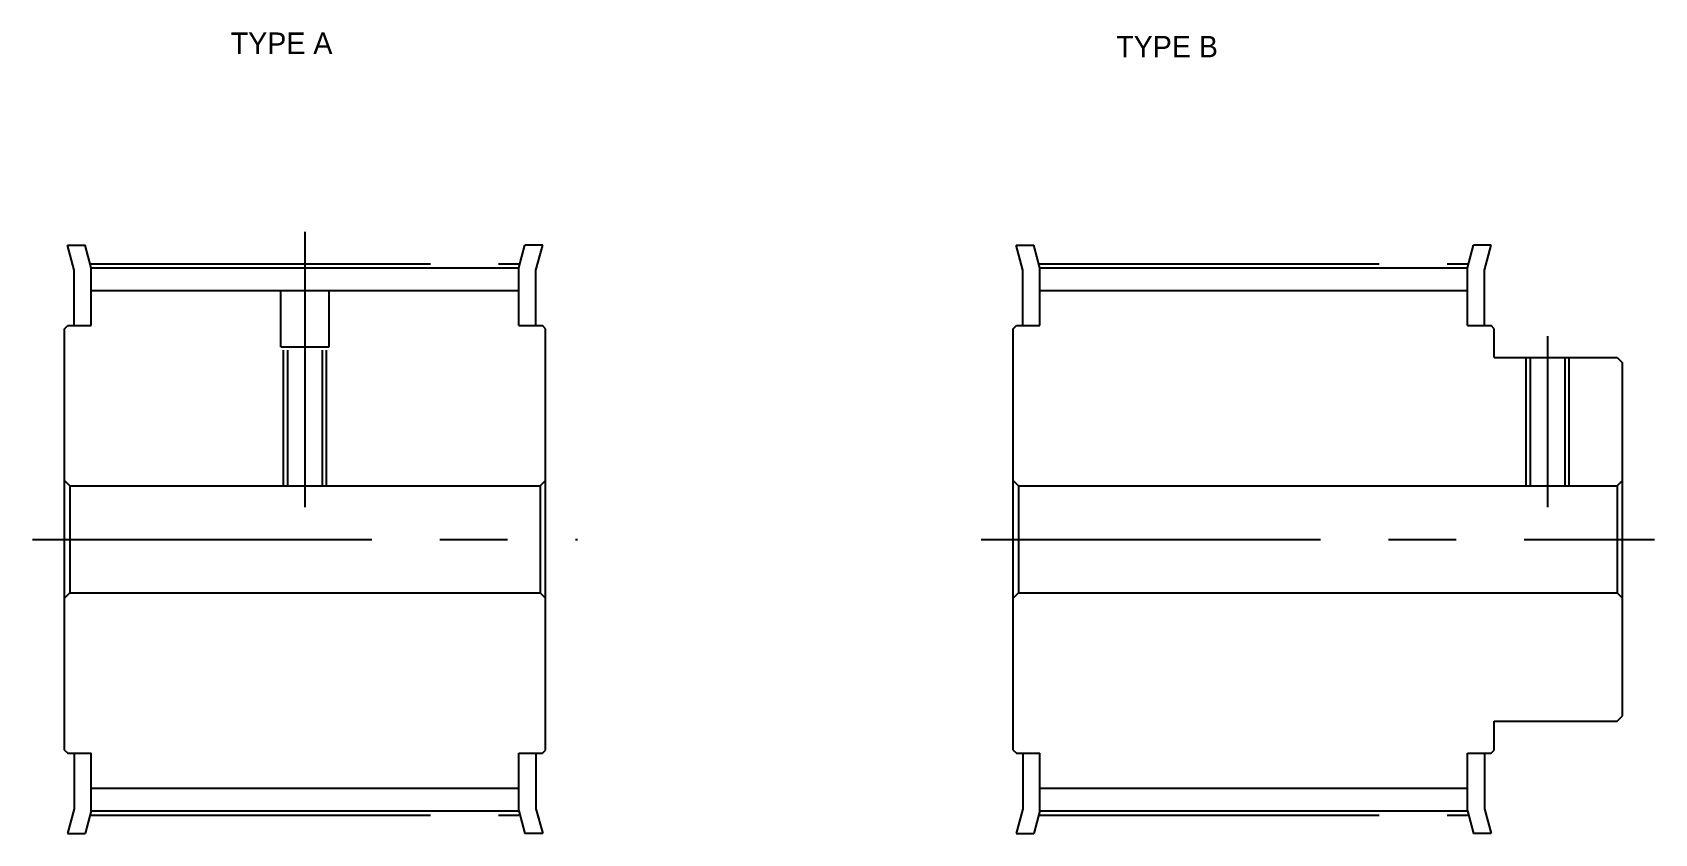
# Model space of a CAD drawing. Extents: x -286 to -102, y -61 to 157.
# Drawn here: x -254 to -102.3, y 82 to 156.9 of the extents above; entities outside this region: 3.
import ezdxf

# ---------------------------------------------------------------- set-up
doc = ezdxf.new("R2010")
doc.units = 0
doc.linetypes.add('CENTER', pattern=[50.8, 31.75, -6.35, 6.35, -6.35])
doc.linetypes.add('DASHED', pattern=[19.05, 12.7, -6.35])
doc.layers.get('0').update_dxf_attribs({"linetype": 'CONTINUOUS'})
doc.layers.add('CENTER', color=1, linetype='CENTER')

msp = doc.modelspace()

# ---------------------------------------------------------------- linework, layer by layer
for p, q in [((-250.09, 134.65), (-250.71, 136.97)), ((-250.71, 136.97), (-249.05, 136.97)), ((-248.49, 134.86), (-249.05, 136.97)), ((-208.49, 134.86), (-207.92, 136.97)), ((-206.26, 136.97), (-207.92, 136.97)), ((-206.89, 134.65), (-206.26, 136.97)), ((-161.35, 134.65), (-161.98, 136.97)), ((-161.98, 136.97), (-160.32, 136.97)), ((-159.75, 134.86), (-160.32, 136.97)), ((-119.75, 134.86), (-119.19, 136.97)), ((-117.53, 136.97), (-119.19, 136.97)), ((-118.15, 134.65), (-117.53, 136.97)), ((-250.09, 129.47), (-250.09, 134.65)), ((-248.49, 134.86), (-208.49, 134.86)), ((-248.49, 129.47), (-248.49, 134.86)), ((-208.49, 129.47), (-208.49, 134.86)), ((-206.89, 129.47), (-206.89, 134.65)), ((-161.35, 129.47), (-161.35, 134.65)), ((-159.75, 134.86), (-119.75, 134.86)), ((-159.75, 129.47), (-159.75, 134.86)), ((-119.75, 129.47), (-119.75, 134.86)), ((-118.15, 129.47), (-118.15, 134.65)), ((-248.49, 132.73), (-208.49, 132.73)), ((-159.75, 132.73), (-119.75, 132.73)), ((-250.99, 129.17), (-250.69, 129.47)), ((-250.99, 89.77), (-250.99, 129.17)), ((-250.69, 129.47), (-248.49, 129.47)), ((-208.49, 129.47), (-206.29, 129.47)), ((-205.99, 129.17), (-206.29, 129.47)), ((-205.99, 89.77), (-205.99, 129.17)), ((-162.25, 129.17), (-161.95, 129.47)), ((-162.25, 89.77), (-162.25, 129.17)), ((-161.95, 129.47), (-159.75, 129.47)), ((-119.75, 129.47), (-117.55, 129.47)), ((-117.25, 129.17), (-117.55, 129.47)), ((-117.25, 126.47), (-117.25, 129.17)), ((-117.25, 126.47), (-105.75, 126.47)), ((-105.75, 126.47), (-105.25, 125.97)), ((-105.25, 92.97), (-105.25, 125.97)), ((-250.99, 114.97), (-250.49, 114.47)), ((-250.49, 114.47), (-206.49, 114.47)), ((-250.49, 114.47), (-250.49, 104.47)), ((-205.99, 114.97), (-206.49, 114.47)), ((-206.49, 114.47), (-206.49, 104.47)), ((-162.25, 114.97), (-161.75, 114.47)), ((-161.75, 114.47), (-105.75, 114.47)), ((-161.75, 114.47), (-161.75, 104.47)), ((-105.75, 114.47), (-105.25, 114.97)), ((-105.75, 114.47), (-105.75, 104.47)), ((-250.99, 103.97), (-250.49, 104.47)), ((-250.49, 104.47), (-206.49, 104.47)), ((-205.99, 103.97), (-206.49, 104.47)), ((-162.25, 103.97), (-161.75, 104.47)), ((-161.75, 104.47), (-105.75, 104.47)), ((-105.75, 104.47), (-105.25, 103.97)), ((-105.75, 92.47), (-105.25, 92.97)), ((-117.25, 92.47), (-105.75, 92.47)), ((-117.25, 89.77), (-117.25, 92.47)), ((-250.99, 89.77), (-250.69, 89.47)), ((-206.29, 89.47), (-205.99, 89.77)), ((-162.25, 89.77), (-161.95, 89.47)), ((-117.55, 89.47), (-117.25, 89.77)), ((-250.69, 89.47), (-248.49, 89.47)), ((-250.09, 89.47), (-250.09, 84.29)), ((-248.49, 84.08), (-248.49, 89.47)), ((-208.49, 84.08), (-208.49, 89.47)), ((-208.49, 89.47), (-206.29, 89.47)), ((-206.89, 89.47), (-206.89, 84.29)), ((-161.95, 89.47), (-159.75, 89.47)), ((-161.35, 89.47), (-161.35, 84.29)), ((-159.75, 84.08), (-159.75, 89.47)), ((-119.75, 84.08), (-119.75, 89.47)), ((-119.75, 89.47), (-117.55, 89.47)), ((-118.15, 89.47), (-118.15, 84.29)), ((-248.49, 86.21), (-208.49, 86.21)), ((-159.75, 86.21), (-119.75, 86.21)), ((-250.09, 84.29), (-250.71, 81.97)), ((-248.49, 84.08), (-249.05, 81.97)), ((-248.49, 84.08), (-208.49, 84.08)), ((-208.49, 84.08), (-207.92, 81.97)), ((-206.89, 84.29), (-206.26, 81.97)), ((-161.35, 84.29), (-161.98, 81.97)), ((-159.75, 84.08), (-160.32, 81.97)), ((-159.75, 84.08), (-119.75, 84.08)), ((-119.75, 84.08), (-119.19, 81.97)), ((-118.15, 84.29), (-117.53, 81.97)), ((-250.71, 81.97), (-249.05, 81.97)), ((-206.26, 81.97), (-207.92, 81.97)), ((-161.98, 81.97), (-160.32, 81.97)), ((-117.53, 81.97), (-119.19, 81.97))]:
    msp.add_line(p, q)
at = {"color": 3, "linetype": 'DASHED'}
for p, q in [((-230.74, 127.47), (-230.74, 132.73)), ((-226.24, 127.47), (-226.24, 132.73)), ((-230.74, 127.47), (-226.24, 127.47)), ((-230.49, 114.47), (-230.49, 127.47)), ((-230.11, 114.47), (-230.11, 127.47)), ((-226.87, 114.47), (-226.87, 127.47)), ((-226.49, 114.47), (-226.49, 127.47)), ((-114.25, 114.47), (-114.25, 126.47)), ((-113.87, 114.47), (-113.87, 126.47)), ((-110.63, 114.47), (-110.63, 126.47)), ((-110.25, 114.47), (-110.25, 126.47))]:
    msp.add_line(p, q, dxfattribs=at)
at = {"layer": 'CENTER', "color": 1, "linetype": 'CENTER'}
for p, q in [((-228.49, 112.47), (-228.49, 138.24)), ((-248.49, 135.24), (-208.49, 135.24)), ((-159.75, 135.24), (-119.75, 135.24)), ((-112.25, 112.47), (-112.25, 128.47)), ((-253.99, 109.47), (-202.99, 109.47)), ((-165.25, 109.47), (-102.25, 109.47)), ((-248.49, 83.7), (-208.49, 83.7)), ((-159.75, 83.7), (-119.75, 83.7))]:
    msp.add_line(p, q, dxfattribs=at)

# ---------------------------------------------------------------- texts
for s, p in [('TYPE A', (-235.44, 154.87)), ('TYPE B', (-152.61, 154.55))]:
    msp.add_text(s, height=2).set_placement(p)
at = {"color": 7, "linetype": 'CONTINUOUS'}
for s, p in [('ATP17L150-A-P10', (-285.99, -40.85)), ('ATP17L150-B-P10', (-285.99, -50.63)), ('L17150', (-285.99, -60.81))]:
    msp.add_text(s, height=6, dxfattribs=at).set_placement(p)

doc.saveas('drawing.dxf')
